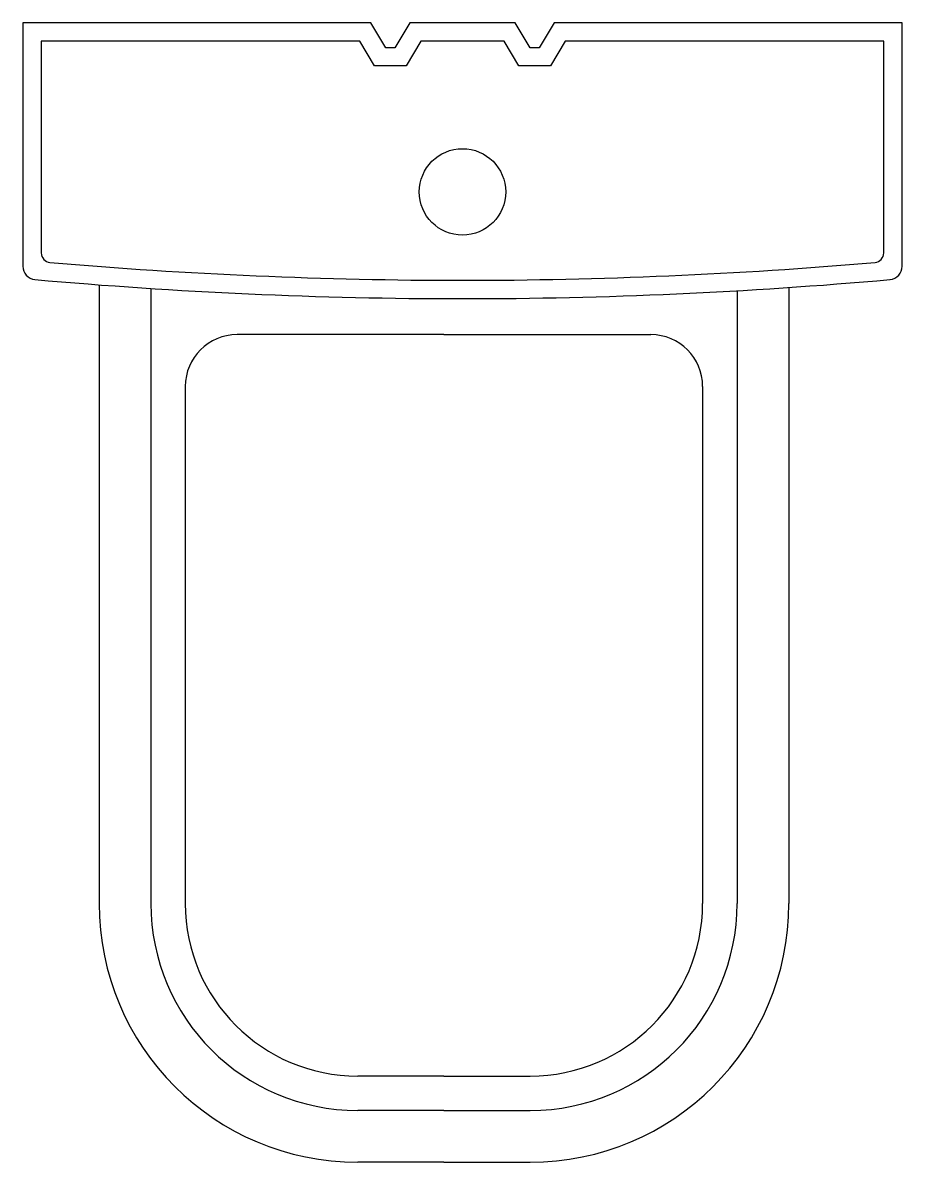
# Model space of a CAD drawing. Header units: metres. Extents: x -0.281 to 0.229, y -0.075 to 0.586.
import ezdxf

# ---------------------------------------------------------------- set-up
doc = ezdxf.new("R2010")
doc.units = ezdxf.units.M

msp = doc.modelspace()

# ---------------------------------------------------------------- linework, layer by layer
for p, q in [((-0.07949, 0.58613), (-0.28137, 0.58613)), ((-0.28137, 0.58613), (-0.28137, 0.44498)), ((-0.07074, 0.57151), (-0.07949, 0.58613)), ((-0.05689, 0.58613), (-0.06564, 0.57151)), ((0.00415, 0.58613), (-0.05689, 0.58613)), ((0.01291, 0.57151), (0.00415, 0.58613)), ((0.02676, 0.58613), (0.01801, 0.57151)), ((0.22863, 0.58613), (0.02676, 0.58613)), ((0.22863, 0.44498), (0.22863, 0.58613)), ((-0.0859, 0.57543), (-0.27067, 0.57543)), ((-0.27067, 0.57543), (-0.27067, 0.45266)), ((-0.07733, 0.5611), (-0.0859, 0.57543)), ((-0.05047, 0.57543), (-0.05905, 0.5611)), ((-0.00226, 0.57543), (-0.05047, 0.57543)), ((0.00632, 0.5611), (-0.00226, 0.57543)), ((0.03317, 0.57543), (0.0246, 0.5611)), ((0.21793, 0.57543), (0.03317, 0.57543)), ((0.21793, 0.45266), (0.21793, 0.57543)), ((-0.06564, 0.57151), (-0.07074, 0.57151)), ((0.01801, 0.57151), (0.01291, 0.57151)), ((-0.05905, 0.5611), (-0.07733, 0.5611)), ((0.0246, 0.5611), (0.00632, 0.5611)), ((-0.23711, 0.43416), (-0.23711, 0.07527)), ((-0.20711, 0.43204), (-0.20711, 0.07527)), ((0.13289, 0.43072), (0.13289, 0.07527)), ((0.16289, 0.43261), (0.16289, 0.07527)), ((-0.03711, 0.40527), (-0.15711, 0.40527)), ((-0.03711, 0.40527), (0.08289, 0.40527)), ((-0.18711, 0.37527), (-0.18711, 0.07527)), ((0.11289, 0.37527), (0.11289, 0.07527)), ((-0.03711, -0.02473), (-0.08711, -0.02473)), ((-0.03711, -0.02473), (0.01289, -0.02473)), ((-0.03711, -0.04473), (-0.08711, -0.04473)), ((-0.03711, -0.04473), (0.01289, -0.04473)), ((-0.03711, -0.07473), (-0.08711, -0.07473)), ((-0.03711, -0.07473), (0.01289, -0.07473))]:
    msp.add_line(p, q)
msp.add_circle((-0.02637, 0.48806), 0.02506)
for centre, radius, start, end in [((-0.26516, 0.45266), 0.00551, 180, 265.04017), ((0.21242, 0.45266), 0.00551, 274.95983, 360), ((-0.2736, 0.44498), 0.00777, 180, 264.88044), ((-0.02576, 3.21123), 2.77445, 265.04019, 269.98759), ((-0.02697, 3.21123), 2.77445, 270.01241, 274.95981), ((0.22086, 0.44498), 0.00777, 275.11956, 0), ((-0.02576, 3.21123), 2.7851, 264.88045, 269.98759), ((-0.02697, 3.21123), 2.7851, 270.01241, 275.11955), ((-0.15711, 0.37527), 0.03, 90, 180), ((0.08289, 0.37527), 0.03, 0, 90), ((-0.08711, 0.07527), 0.15, 180, 270), ((-0.08711, 0.07527), 0.12, 180, 270), ((-0.08711, 0.07527), 0.1, 180, 270), ((0.01289, 0.07527), 0.12, 270, 0), ((0.01289, 0.07527), 0.1, 270, 0), ((0.01289, 0.07527), 0.15, 270, 0)]:
    msp.add_arc(centre, radius, start, end)

doc.saveas('drawing.dxf')
